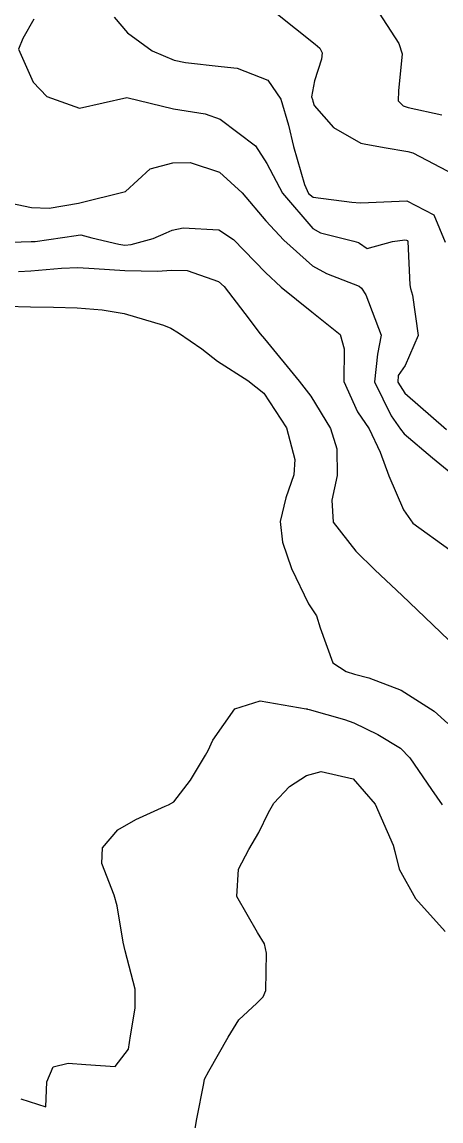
# Model space of a CAD drawing. Header units: metres. Extents: x 298520 to 308411, y 7433745 to 7450750.
# Drawn here: x 302827.25 to 302845.11, y 7440945.51 to 7440992.36 of the extents above; entities that cross this region are included whole.
import ezdxf

# ---------------------------------------------------------------- set-up
doc = ezdxf.new("R2010")
doc.units = ezdxf.units.M
doc.header["$LTSCALE"] = 10
doc.layers.add('Curvas de Nivel 1m', color=11, linetype='Continuous')
doc.layers.add('Curvas de Nivel 5m', color=15, linetype='Continuous')

msp = doc.modelspace()

# ---------------------------------------------------------------- linework, layer by layer
at = {"layer": 'Curvas de Nivel 1m', "flags": 128}
for points, elevation in [([(302838.075, 7440992.752), (302839.747, 7440991.419), (302839.94, 7440991.242), (302840.049, 7440991.045), (302840.015, 7440990.77), (302839.725, 7440989.856), (302839.591, 7440989.175), (302839.631, 7440989.051), (302839.649, 7440988.988), (302839.71, 7440988.806), (302840.522, 7440987.859), (302841.695, 7440987.202), (302841.838, 7440987.163), (302842.686, 7440987.01), (302843.691, 7440986.84), (302843.906, 7440986.781), (302845.676, 7440985.856)], 748), ([(302842.297, 7440993.015), (302843.314, 7440991.438), (302843.457, 7440991.003), (302843.294, 7440989.429), (302843.285, 7440989.004), (302843.495, 7440988.787), (302843.71, 7440988.719), (302845.139, 7440988.41)], 747), ([(302831.178, 7440992.57), (302831.75, 7440991.898), (302832.795, 7440991.129), (302833.737, 7440990.727), (302834.218, 7440990.631), (302835.734, 7440990.47), (302836.427, 7440990.389), (302837.725, 7440989.88), (302838.279, 7440989.064), (302838.605, 7440987.964), (302838.822, 7440987.059), (302839.29, 7440985.433), (302839.456, 7440985.052), (302839.661, 7440984.891), (302841.313, 7440984.679), (302841.659, 7440984.649), (302842.017, 7440984.659), (302843.66, 7440984.731), (302844.807, 7440984.135), (302845.29, 7440982.975)], 749), ([(302826.08, 7440984.785), (302827.655, 7440984.447), (302828.408, 7440984.43), (302829.658, 7440984.641), (302831.663, 7440985.14), (302832.707, 7440986.1), (302833.681, 7440986.357), (302834.422, 7440986.369), (302835.676, 7440985.965), (302836.629, 7440985.08), (302837.651, 7440983.881), (302838.414, 7440983.062), (302839.632, 7440981.969), (302840.225, 7440981.637), (302841.624, 7440981.102), (302841.724, 7440981.019), (302841.913, 7440980.723), (302842.562, 7440979.01), (302842.403, 7440978.193), (302842.269, 7440977.013), (302842.991, 7440975.566), (302843.388, 7440975.002), (302843.541, 7440974.806), (302844.745, 7440973.774), (302845.525, 7440973.141)], 751), ([(302825.902, 7440982.945), (302827.641, 7440982.997), (302827.819, 7440983.01), (302828.976, 7440983.177), (302829.554, 7440983.261), (302829.644, 7440983.278), (302829.759, 7440983.283), (302830.227, 7440983.161), (302831.382, 7440982.886), (302831.64, 7440982.853), (302831.907, 7440982.871), (302832.847, 7440983.128), (302833.397, 7440983.371), (302833.647, 7440983.48), (302834.124, 7440983.589), (302835.647, 7440983.506), (302836.272, 7440983.084), (302837.629, 7440981.684), (302838.302, 7440981.063), (302839.607, 7440980.004), (302840.814, 7440979.032), (302840.979, 7440978.422), (302840.963, 7440977.029), (302841.554, 7440975.742), (302842.045, 7440975.015), (302842.521, 7440974.022), (302842.885, 7440973.006), (302843.509, 7440971.565), (302843.906, 7440970.996), (302845.486, 7440969.864)], 752), ([(302827.106, 7440981.718), (302827.629, 7440981.754), (302828.936, 7440981.87), (302829.63, 7440981.897), (302830.322, 7440981.851), (302831.629, 7440981.762), (302833.02, 7440981.735), (302833.63, 7440981.78), (302834.292, 7440981.772), (302835.625, 7440981.295), (302835.87, 7440981.088), (302836.756, 7440979.928), (302837.401, 7440979.072), (302837.591, 7440978.847), (302839.067, 7440977.055), (302839.563, 7440976.403), (302840.397, 7440975.037), (302840.672, 7440974.17), (302840.681, 7440973.033), (302840.455, 7440971.979), (302840.517, 7440971.035), (302841.485, 7440969.795), (302842.294, 7440969.012), (302843.462, 7440967.914), (302844.416, 7440966.99), (302845.438, 7440966.006)], 753), ([(302826.57, 7440980.239), (302827.608, 7440980.223), (302828.591, 7440980.197), (302829.608, 7440980.175), (302830.665, 7440980.096), (302831.605, 7440979.928), (302833.278, 7440979.443), (302833.596, 7440979.301), (302833.92, 7440979.115), (302834.92, 7440978.434), (302835.581, 7440977.901), (302836.871, 7440977.077), (302837.565, 7440976.541), (302838.52, 7440975.06), (302838.874, 7440973.712), (302838.834, 7440973.057), (302838.492, 7440972.081), (302838.248, 7440971.063), (302838.361, 7440970.19), (302838.744, 7440969.057), (302839.458, 7440967.553), (302839.664, 7440967.256), (302839.806, 7440967.045), (302839.961, 7440966.527), (302840.506, 7440965.034), (302841.067, 7440964.673), (302841.418, 7440964.56), (302842.034, 7440964.397), (302843.412, 7440963.87), (302844.818, 7440962.986), (302845.398, 7440962.456)], 754), ([(302834.618, 7440945.106), (302834.705, 7440945.598), (302834.996, 7440947.102), (302835.032, 7440947.285), (302835.218, 7440947.628), (302836.04, 7440949.088), (302836.499, 7440949.826), (302837.255, 7440950.534), (302837.527, 7440950.799), (302837.642, 7440951.066), (302837.679, 7440952.666), (302837.584, 7440953.067), (302837.29, 7440953.546), (302836.401, 7440955.084), (302836.485, 7440956.244), (302836.92, 7440957.076), (302837.34, 7440957.803), (302837.757, 7440958.658), (302837.989, 7440959.064), (302838.648, 7440959.773), (302839.371, 7440960.232), (302840.008, 7440960.406), (302841.369, 7440960.088), (302842.308, 7440959.01), (302843.065, 7440957.273), (302843.138, 7440957.002), (302843.322, 7440956.241), (302844.025, 7440954.993), (302845.289, 7440953.58)], 756)]:
    msp.add_lwpolyline(points, dxfattribs=dict(at, elevation=elevation))
at = {"layer": 'Curvas de Nivel 5m', "flags": 128}
for points, elevation in [([(302827.756, 7440992.479), (302827.286, 7440991.657), (302827.098, 7440991.196), (302827.722, 7440989.792), (302828.313, 7440989.184), (302829.708, 7440988.691), (302831.713, 7440989.14), (302833.708, 7440988.664), (302835.058, 7440988.452), (302835.704, 7440988.221), (302837.197, 7440987.075), (302837.682, 7440986.322), (302838.35, 7440985.063), (302839.648, 7440983.564), (302839.977, 7440983.376), (302841.39, 7440983.024), (302841.588, 7440982.966), (302841.642, 7440982.938), (302841.958, 7440982.698), (302843.049, 7440983.006), (302843.575, 7440983.069), (302843.644, 7440983.065), (302843.688, 7440983.044), (302843.701, 7440982.999), (302843.786, 7440981.159), (302843.809, 7440980.997), (302843.9, 7440980.714), (302844.132, 7440978.992), (302843.58, 7440977.716), (302843.29, 7440977.289), (302843.265, 7440977.003), (302843.566, 7440976.541), (302845.34, 7440974.982)], 750), ([(302827.205, 7440946.446), (302828.268, 7440946.114), (302828.306, 7440947.179), (302828.586, 7440947.81), (302829.221, 7440947.976), (302829.971, 7440947.91), (302831.22, 7440947.829), (302831.794, 7440948.568), (302831.876, 7440949.134), (302832.07, 7440950.312), (302832.071, 7440951.132), (302831.651, 7440952.764), (302831.559, 7440953.137), (302831.306, 7440954.684), (302831.177, 7440955.142), (302830.659, 7440956.483), (302830.679, 7440957.15), (302831.341, 7440957.921), (302832.11, 7440958.368), (302833.351, 7440958.923), (302833.489, 7440958.981), (302833.722, 7440959.116), (302834.434, 7440960.042), (302835.066, 7440961.103), (302835.185, 7440961.302), (302835.389, 7440961.738), (302836.328, 7440963.086), (302837.406, 7440963.418), (302839.368, 7440963.085), (302839.403, 7440963.075), (302839.419, 7440963.066), (302839.487, 7440963.049), (302840.994, 7440962.621), (302841.397, 7440962.477), (302842.413, 7440961.989), (302843.387, 7440961.403), (302843.78, 7440960.996), (302844.706, 7440959.643), (302845.162, 7440958.982)], 755)]:
    msp.add_lwpolyline(points, dxfattribs=dict(at, elevation=elevation))

doc.saveas('drawing.dxf')
